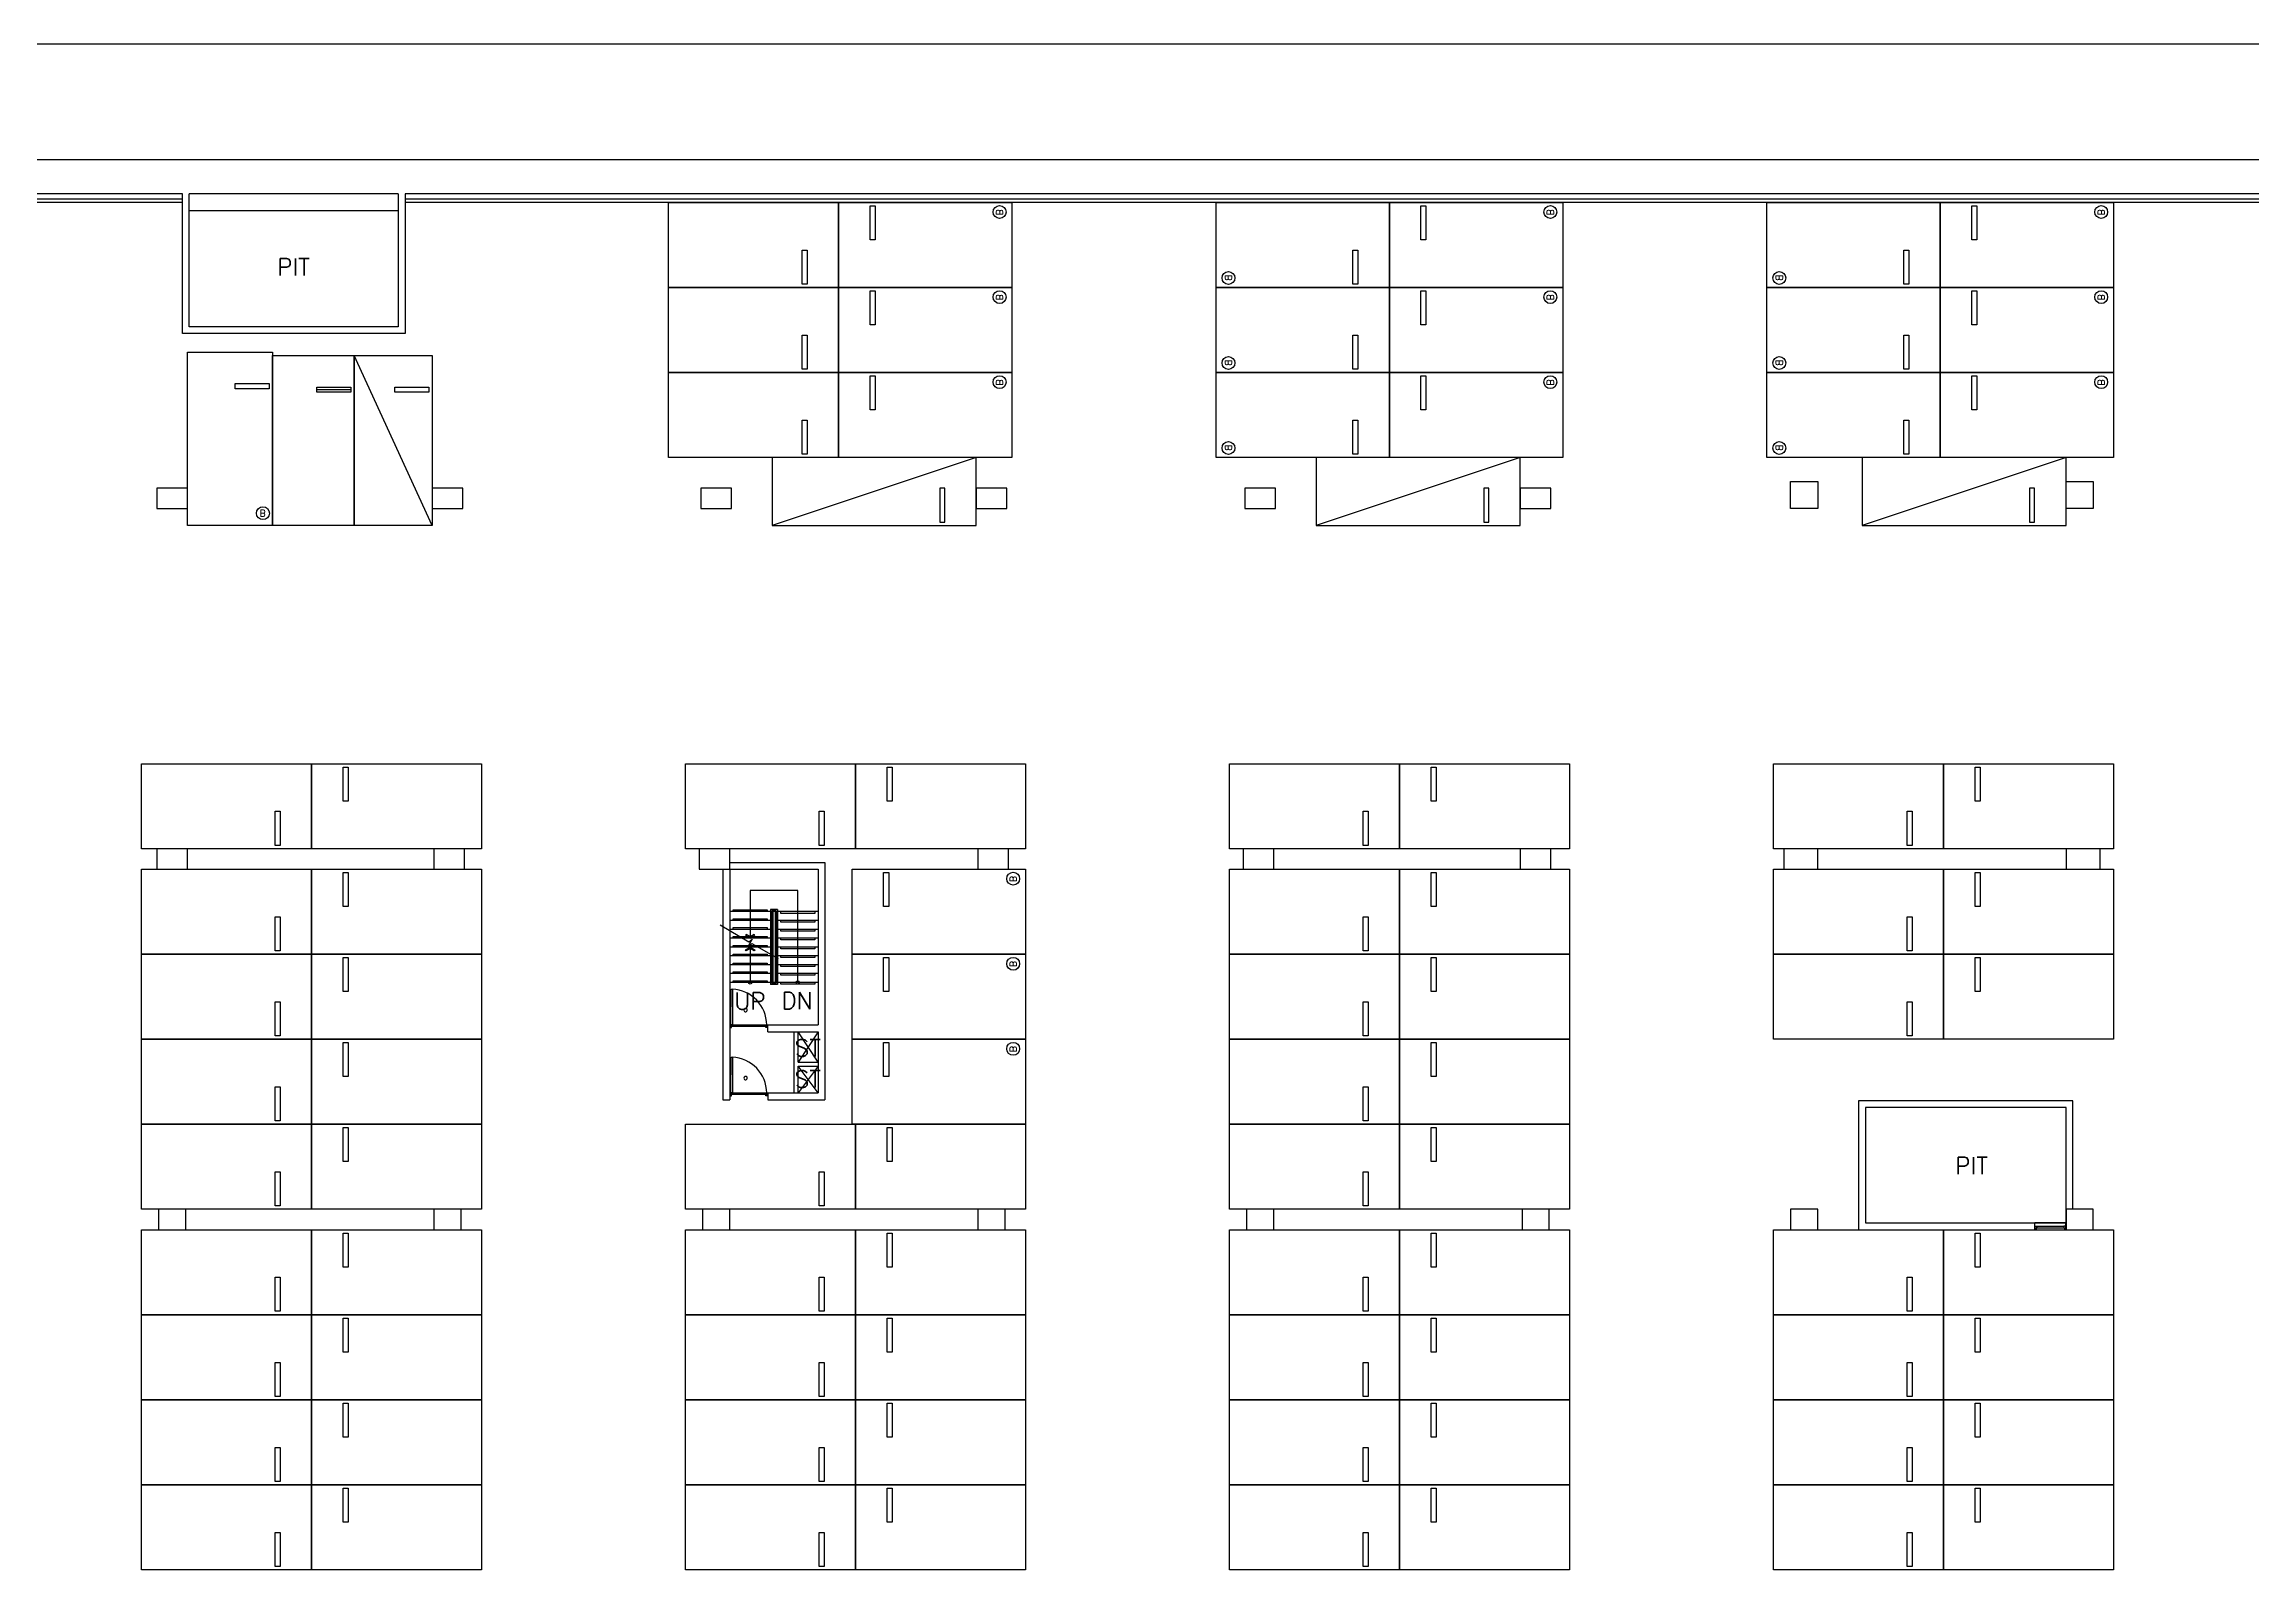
# Model space of a CAD drawing. Header units: millimetres. Extents: x -7614 to 421357, y 87385 to 341757.
# Drawn here: x 240355 to 305285, y 213427 to 258281 of the extents above; entities that cross this region are included whole.
import ezdxf
from ezdxf.enums import TextEntityAlignment as Align

# ---------------------------------------------------------------- set-up
doc = ezdxf.new("R2010")
doc.units = ezdxf.units.MM
doc.header["$LTSCALE"] = 600
doc.header["$MEASUREMENT"] = 0
doc.layers.add('e-plan', color=9, linetype='CONTINUOUS')
doc.styles.add('kiahn', font='romans.shx', dxfattribs={"bigfont": 'cadhs.shx'})

msp = doc.modelspace()

# ---------------------------------------------------------------- linework, layer by layer
at = {"layer": 'e-plan'}
for p, q in [((319923, 258277), (205278, 258281)), ((328920, 254877), (180670, 254877)), ((244420, 253877), (179670, 253877)), ((244420, 249772), (244420, 253877)), ((250770, 253877), (244620, 253877)), ((244620, 249972), (244620, 253877)), ((250770, 253877), (250770, 249972)), ((250970, 253877), (250970, 249772)), ((329920, 253877), (250970, 253877)), ((244420, 253627), (179370, 253627)), ((244420, 253727), (179820, 253727)), ((250770, 253377), (244620, 253377)), ((329770, 253727), (250970, 253727)), ((336569, 253627), (250970, 253627)), ((258720, 251127), (258720, 253627)), ((258720, 253627), (263720, 253627)), ((263720, 251127), (263720, 253627)), ((263720, 253627), (268820, 253627)), ((263720, 253627), (263720, 251127)), ((264645, 253527), (264795, 253527)), ((264645, 252527), (264645, 253527)), ((264795, 253527), (264795, 252527)), ((268820, 253627), (268820, 251127)), ((274820, 251127), (274820, 253627)), ((274820, 253627), (279920, 253627)), ((279920, 251127), (279920, 253627)), ((279920, 253627), (285020, 253627)), ((279920, 253627), (279920, 251127)), ((280845, 253527), (280995, 253527)), ((280845, 252527), (280845, 253527)), ((280995, 253527), (280995, 252527)), ((285020, 253627), (285020, 251127)), ((291020, 251127), (291020, 253627)), ((291020, 253627), (296120, 253627)), ((296120, 251127), (296120, 253627)), ((296120, 253627), (301220, 253627)), ((296120, 253627), (296120, 251127)), ((297045, 253527), (297195, 253527)), ((297045, 252527), (297045, 253527)), ((297195, 253527), (297195, 252527)), ((301220, 253627), (301220, 251127)), ((262645, 251227), (262645, 252227)), ((262645, 252227), (262795, 252227)), ((262795, 252227), (262795, 251227)), ((264795, 252527), (264645, 252527)), ((278845, 251227), (278845, 252227)), ((278845, 252227), (278995, 252227)), ((278995, 252227), (278995, 251227)), ((280995, 252527), (280845, 252527)), ((295045, 251227), (295045, 252227)), ((295045, 252227), (295195, 252227)), ((295195, 252227), (295195, 251227)), ((297195, 252527), (297045, 252527)), ((258720, 248627), (258720, 251127)), ((258720, 251127), (263720, 251127)), ((263720, 251127), (258720, 251127)), ((262795, 251227), (262645, 251227)), ((268820, 251127), (263720, 251127)), ((263720, 248627), (263720, 251127)), ((263720, 251127), (268820, 251127)), ((263720, 251127), (263720, 248627)), ((264645, 251027), (264795, 251027)), ((264645, 250027), (264645, 251027)), ((264795, 251027), (264795, 250027)), ((268820, 251127), (268820, 248627)), ((274820, 248627), (274820, 251127)), ((274820, 251127), (279920, 251127)), ((279920, 251127), (274820, 251127)), ((278995, 251227), (278845, 251227)), ((285020, 251127), (279920, 251127)), ((279920, 248627), (279920, 251127)), ((279920, 251127), (285020, 251127)), ((279920, 251127), (279920, 248627)), ((280845, 251027), (280995, 251027)), ((280845, 250027), (280845, 251027)), ((280995, 251027), (280995, 250027)), ((285020, 251127), (285020, 248627)), ((291020, 248627), (291020, 251127)), ((291020, 251127), (296120, 251127)), ((296120, 251127), (291020, 251127)), ((295195, 251227), (295045, 251227)), ((301220, 251127), (296120, 251127)), ((296120, 248627), (296120, 251127)), ((296120, 251127), (301220, 251127)), ((296120, 251127), (296120, 248627)), ((297045, 251027), (297195, 251027)), ((297045, 250027), (297045, 251027)), ((297195, 251027), (297195, 250027)), ((301220, 251127), (301220, 248627)), ((264795, 250027), (264645, 250027)), ((280995, 250027), (280845, 250027)), ((297195, 250027), (297045, 250027)), ((250970, 249772), (244420, 249772)), ((250770, 249972), (244620, 249972)), ((262645, 248727), (262645, 249727)), ((262645, 249727), (262795, 249727)), ((262795, 249727), (262795, 248727)), ((278845, 248727), (278845, 249727)), ((278845, 249727), (278995, 249727)), ((278995, 249727), (278995, 248727)), ((295045, 248727), (295045, 249727)), ((295045, 249727), (295195, 249727)), ((295195, 249727), (295195, 248727)), ((244570, 249227), (247070, 249227)), ((244570, 244127), (244570, 249227)), ((247070, 249227), (247070, 244127)), ((247070, 249127), (249470, 249127)), ((247070, 244127), (247070, 249127)), ((251770, 244127), (249470, 249127)), ((249470, 249127), (251770, 249127)), ((249470, 244127), (249470, 249127)), ((249470, 249127), (249470, 244127)), ((251770, 249127), (251770, 244127)), ((262795, 248727), (262645, 248727)), ((278995, 248727), (278845, 248727)), ((295195, 248727), (295045, 248727)), ((245970, 248152), (245970, 248302)), ((245970, 248302), (246970, 248302)), ((246970, 248152), (245970, 248152)), ((246970, 248302), (246970, 248152)), ((248370, 248052), (248370, 248202)), ((248370, 248202), (249370, 248202)), ((248370, 248127), (249370, 248127)), ((249370, 248052), (248370, 248052)), ((249370, 248202), (249370, 248052)), ((250670, 248052), (250670, 248202)), ((250670, 248202), (251670, 248202)), ((251670, 248052), (250670, 248052)), ((251670, 248202), (251670, 248052)), ((258720, 246127), (258720, 248627)), ((258720, 248627), (263720, 248627)), ((263720, 248627), (258720, 248627)), ((268820, 248627), (263720, 248627)), ((263720, 246127), (263720, 248627)), ((263720, 248627), (268820, 248627)), ((263720, 248627), (263720, 246127)), ((264645, 248527), (264795, 248527)), ((264645, 247527), (264645, 248527)), ((264795, 248527), (264795, 247527)), ((268820, 248627), (268820, 246127)), ((274820, 246127), (274820, 248627)), ((274820, 248627), (279920, 248627)), ((279920, 248627), (274820, 248627)), ((285020, 248627), (279920, 248627)), ((279920, 246127), (279920, 248627)), ((279920, 248627), (285020, 248627)), ((279920, 248627), (279920, 246127)), ((280845, 248527), (280995, 248527)), ((280845, 247527), (280845, 248527)), ((280995, 248527), (280995, 247527)), ((285020, 248627), (285020, 246127)), ((291020, 246127), (291020, 248627)), ((291020, 248627), (296120, 248627)), ((296120, 248627), (291020, 248627)), ((301220, 248627), (296120, 248627)), ((296120, 246127), (296120, 248627)), ((296120, 248627), (301220, 248627)), ((296120, 248627), (296120, 246127)), ((297045, 248527), (297195, 248527)), ((297045, 247527), (297045, 248527)), ((297195, 248527), (297195, 247527)), ((301220, 248627), (301220, 246127)), ((264795, 247527), (264645, 247527)), ((280995, 247527), (280845, 247527)), ((297195, 247527), (297045, 247527)), ((262645, 246227), (262645, 247227)), ((262645, 247227), (262795, 247227)), ((262795, 247227), (262795, 246227)), ((278845, 246227), (278845, 247227)), ((278845, 247227), (278995, 247227)), ((278995, 247227), (278995, 246227)), ((295045, 246227), (295045, 247227)), ((295045, 247227), (295195, 247227)), ((295195, 247227), (295195, 246227)), ((263720, 246127), (258720, 246127)), ((267770, 246127), (261770, 244127)), ((267770, 246127), (261770, 246127)), ((261770, 246127), (261770, 244127)), ((262795, 246227), (262645, 246227)), ((268820, 246127), (263720, 246127)), ((267770, 244127), (267770, 246127)), ((279920, 246127), (274820, 246127)), ((283770, 246127), (277770, 244127)), ((283770, 246127), (277770, 246127)), ((277770, 246127), (277770, 244127)), ((278995, 246227), (278845, 246227)), ((285020, 246127), (279920, 246127)), ((283770, 244127), (283770, 246127)), ((296120, 246127), (291020, 246127)), ((299820, 246127), (293820, 244127)), ((299820, 246127), (293820, 246127)), ((293820, 246127), (293820, 244127)), ((295195, 246227), (295045, 246227)), ((301220, 246127), (296120, 246127)), ((299820, 244127), (299820, 246127)), ((266845, 245227), (266695, 245227)), ((266695, 245227), (266695, 244227)), ((266845, 244227), (266845, 245227)), ((282845, 245227), (282695, 245227)), ((282695, 245227), (282695, 244227)), ((282845, 244227), (282845, 245227)), ((298895, 245227), (298745, 245227)), ((298745, 245227), (298745, 244227)), ((298895, 244227), (298895, 245227)), ((266695, 244227), (266845, 244227)), ((282695, 244227), (282845, 244227)), ((298745, 244227), (298895, 244227)), ((247070, 244127), (244570, 244127)), ((249470, 244127), (247070, 244127)), ((251770, 244127), (249470, 244127)), ((261770, 244127), (267770, 244127)), ((277770, 244127), (283770, 244127)), ((293820, 244127), (299820, 244127)), ((243220, 234627), (243220, 237127)), ((243220, 237127), (248220, 237127)), ((248220, 237127), (248220, 234627)), ((248220, 234627), (248220, 237127)), ((248220, 237127), (253220, 237127)), ((249145, 237027), (249295, 237027)), ((249145, 236027), (249145, 237027)), ((249295, 237027), (249295, 236027)), ((253220, 237127), (253220, 234627)), ((259220, 234627), (259220, 237127)), ((259220, 237127), (264220, 237127)), ((264220, 237127), (264220, 234627)), ((264220, 234627), (264220, 237127)), ((264220, 237127), (269220, 237127)), ((265145, 237027), (265295, 237027)), ((265145, 236027), (265145, 237027)), ((265295, 237027), (265295, 236027)), ((269220, 237127), (269220, 234627)), ((275220, 234627), (275220, 237127)), ((275220, 237127), (280220, 237127)), ((280220, 234627), (280220, 237127)), ((280220, 237127), (285220, 237127)), ((280220, 237127), (280220, 234627)), ((281145, 237027), (281295, 237027)), ((281145, 236027), (281145, 237027)), ((281295, 237027), (281295, 236027)), ((285220, 237127), (285220, 234627)), ((291220, 234627), (291220, 237127)), ((291220, 237127), (296220, 237127)), ((296220, 237127), (296220, 234627)), ((296220, 234627), (296220, 237127)), ((296220, 237127), (301220, 237127)), ((297145, 237027), (297295, 237027)), ((297145, 236027), (297145, 237027)), ((297295, 237027), (297295, 236027)), ((301220, 237127), (301220, 234627)), ((247145, 234727), (247145, 235727)), ((247145, 235727), (247295, 235727)), ((247295, 235727), (247295, 234727)), ((249295, 236027), (249145, 236027)), ((263145, 234727), (263145, 235727)), ((263145, 235727), (263295, 235727)), ((263295, 235727), (263295, 234727)), ((265295, 236027), (265145, 236027)), ((279145, 234727), (279145, 235727)), ((279145, 235727), (279295, 235727)), ((279295, 235727), (279295, 234727)), ((281295, 236027), (281145, 236027)), ((295145, 234727), (295145, 235727)), ((295145, 235727), (295295, 235727)), ((295295, 235727), (295295, 234727)), ((297295, 236027), (297145, 236027)), ((248220, 234627), (243220, 234627)), ((247295, 234727), (247145, 234727)), ((253220, 234627), (248220, 234627)), ((264220, 234627), (259220, 234627)), ((263295, 234727), (263145, 234727)), ((269220, 234627), (264220, 234627)), ((280220, 234627), (275220, 234627)), ((279295, 234727), (279145, 234727)), ((285220, 234627), (280220, 234627)), ((296220, 234627), (291220, 234627)), ((295295, 234727), (295145, 234727)), ((301220, 234627), (296220, 234627)), ((243220, 231527), (243220, 234027)), ((243220, 234027), (248220, 234027)), ((248220, 234027), (248220, 231527)), ((248220, 231527), (248220, 234027)), ((248220, 234027), (253220, 234027)), ((249145, 233927), (249295, 233927)), ((249145, 232927), (249145, 233927)), ((249295, 233927), (249295, 232927)), ((253220, 234027), (253220, 231527)), ((260320, 234027), (260320, 227247)), ((260520, 234227), (263320, 234227)), ((260520, 234027), (263120, 234027)), ((260520, 234027), (260520, 227247)), ((263120, 234027), (263120, 229447)), ((263320, 234227), (263320, 227247)), ((264120, 231527), (264120, 234027)), ((264120, 234027), (269220, 234027)), ((265045, 233927), (265195, 233927)), ((265045, 232927), (265045, 233927)), ((265195, 233927), (265195, 232927)), ((269220, 234027), (269220, 231527)), ((275220, 231527), (275220, 234027)), ((275220, 234027), (280220, 234027)), ((280220, 234027), (280220, 231527)), ((280220, 231527), (280220, 234027)), ((280220, 234027), (285220, 234027)), ((281145, 233927), (281295, 233927)), ((281145, 232927), (281145, 233927)), ((281295, 233927), (281295, 232927)), ((285220, 234027), (285220, 231527)), ((291220, 231527), (291220, 234027)), ((291220, 234027), (296220, 234027)), ((296220, 234027), (296220, 231527)), ((296220, 231527), (296220, 234027)), ((296220, 234027), (301220, 234027)), ((297145, 233927), (297295, 233927)), ((297145, 232927), (297145, 233927)), ((297295, 233927), (297295, 232927)), ((301220, 234027), (301220, 231527)), ((262520, 233402), (261120, 233402)), ((261120, 233402), (261120, 231997)), ((262520, 230697), (262520, 233402)), ((247145, 231627), (247145, 232627)), ((247145, 232627), (247295, 232627)), ((247295, 232627), (247295, 231627)), ((249295, 232927), (249145, 232927)), ((261720, 232777), (260520, 232777)), ((261720, 232517), (260520, 232517)), ((260620, 232777), (260620, 232827)), ((260620, 232827), (261620, 232827)), ((260620, 232517), (260620, 232567)), ((260620, 232567), (261620, 232567)), ((261620, 232827), (261620, 232777)), ((261620, 232567), (261620, 232517)), ((261920, 232842), (261720, 232842)), ((261720, 232842), (261720, 230632)), ((261880, 232802), (261760, 232802)), ((261760, 232802), (261760, 230672)), ((261785, 232517), (261760, 232517)), ((261855, 232777), (261785, 232777)), ((261785, 232777), (261785, 230697)), ((261855, 232777), (261855, 230697)), ((261880, 232517), (261855, 232517)), ((261880, 232802), (261880, 230672)), ((261920, 232842), (261920, 230632)), ((263120, 232777), (261920, 232777)), ((263120, 232517), (261920, 232517)), ((262020, 232727), (262020, 232777)), ((263020, 232727), (262020, 232727)), ((262020, 232467), (262020, 232517)), ((263020, 232467), (262020, 232467)), ((263020, 232777), (263020, 232727)), ((263020, 232517), (263020, 232467)), ((265195, 232927), (265045, 232927)), ((279145, 231627), (279145, 232627)), ((279145, 232627), (279295, 232627)), ((279295, 232627), (279295, 231627)), ((281295, 232927), (281145, 232927)), ((295145, 231627), (295145, 232627)), ((295145, 232627), (295295, 232627)), ((295295, 232627), (295295, 231627)), ((297295, 232927), (297145, 232927)), ((260235, 232394), (261077, 231887)), ((261720, 232257), (260520, 232257)), ((261720, 231997), (260520, 231997)), ((260620, 232257), (260620, 232307)), ((260620, 232307), (261620, 232307)), ((260620, 231997), (260620, 232047)), ((260620, 232047), (261620, 232047)), ((261004, 232108), (260985, 232074)), ((260985, 232074), (261120, 231997)), ((261120, 232041), (261004, 232108)), ((261183, 231970), (261058, 231763)), ((261058, 231763), (261164, 231837)), ((261077, 231887), (261183, 231970)), ((261237, 232108), (261120, 232041)), ((261120, 231997), (261260, 232074)), ((261164, 231837), (261947, 231404)), ((261260, 232074), (261237, 232108)), ((261620, 232307), (261620, 232257)), ((261620, 232047), (261620, 231997)), ((261785, 232257), (261760, 232257)), ((261785, 231997), (261760, 231997)), ((261880, 232257), (261855, 232257)), ((261880, 231997), (261855, 231997)), ((263120, 232257), (261920, 232257)), ((263120, 231997), (261920, 231997)), ((262020, 232207), (262020, 232257)), ((263020, 232207), (262020, 232207)), ((262020, 231947), (262020, 231997)), ((263020, 231947), (262020, 231947)), ((263020, 232257), (263020, 232207)), ((263020, 231997), (263020, 231947)), ((243220, 229027), (243220, 231527)), ((243220, 231527), (248220, 231527)), ((248220, 231527), (243220, 231527)), ((247295, 231627), (247145, 231627)), ((248220, 231527), (248220, 229027)), ((253220, 231527), (248220, 231527)), ((248220, 229027), (248220, 231527)), ((248220, 231527), (253220, 231527)), ((249145, 231427), (249295, 231427)), ((249145, 230427), (249145, 231427)), ((249295, 231427), (249295, 230427)), ((253220, 231527), (253220, 229027)), ((261720, 231737), (260520, 231737)), ((261720, 231477), (260520, 231477)), ((261720, 231217), (260520, 231217)), ((260620, 231737), (260620, 231787)), ((260620, 231787), (261620, 231787)), ((260620, 231477), (260620, 231527)), ((260620, 231527), (261620, 231527)), ((260620, 231217), (260620, 231267)), ((260620, 231267), (261620, 231267)), ((260985, 231659), (261120, 231737)), ((261004, 231626), (260985, 231659)), ((261120, 231692), (261004, 231626)), ((261120, 231737), (261260, 231659)), ((261120, 231737), (261120, 230697)), ((261237, 231626), (261120, 231692)), ((261260, 231659), (261237, 231626)), ((261620, 231787), (261620, 231737)), ((261620, 231527), (261620, 231477)), ((261620, 231267), (261620, 231217)), ((261785, 231737), (261760, 231737)), ((261785, 231477), (261760, 231477)), ((261785, 231217), (261760, 231217)), ((261880, 231737), (261855, 231737)), ((261880, 231477), (261855, 231477)), ((261880, 231217), (261855, 231217)), ((263120, 231737), (261920, 231737)), ((263120, 231477), (261920, 231477)), ((263120, 231217), (261920, 231217)), ((262020, 231687), (262020, 231737)), ((263020, 231687), (262020, 231687)), ((262020, 231427), (262020, 231477)), ((263020, 231427), (262020, 231427)), ((262020, 231167), (262020, 231217)), ((263020, 231167), (262020, 231167)), ((263020, 231737), (263020, 231687)), ((263020, 231477), (263020, 231427)), ((263020, 231217), (263020, 231167)), ((269220, 231527), (264120, 231527)), ((264120, 229027), (264120, 231527)), ((264120, 231527), (269220, 231527)), ((265045, 231427), (265195, 231427)), ((265045, 230427), (265045, 231427)), ((265195, 231427), (265195, 230427)), ((269220, 231527), (269220, 229027)), ((275220, 229027), (275220, 231527)), ((275220, 231527), (280220, 231527)), ((280220, 231527), (275220, 231527)), ((279295, 231627), (279145, 231627)), ((280220, 231527), (280220, 229027)), ((285220, 231527), (280220, 231527)), ((280220, 229027), (280220, 231527)), ((280220, 231527), (285220, 231527)), ((281145, 231427), (281295, 231427)), ((281145, 230427), (281145, 231427)), ((281295, 231427), (281295, 230427)), ((285220, 231527), (285220, 229027)), ((291220, 229027), (291220, 231527)), ((291220, 231527), (296220, 231527)), ((296220, 231527), (291220, 231527)), ((295295, 231627), (295145, 231627)), ((296220, 231527), (296220, 229027)), ((301220, 231527), (296220, 231527)), ((296220, 229027), (296220, 231527)), ((296220, 231527), (301220, 231527)), ((297145, 231427), (297295, 231427)), ((297145, 230427), (297145, 231427)), ((297295, 231427), (297295, 230427)), ((301220, 231527), (301220, 229027)), ((261720, 230957), (260520, 230957)), ((261720, 230697), (260520, 230697)), ((260620, 230957), (260620, 231007)), ((260620, 231007), (261620, 231007)), ((260620, 230697), (260620, 230747)), ((260620, 230747), (261620, 230747)), ((261620, 231007), (261620, 230957)), ((261620, 230747), (261620, 230697)), ((261920, 230632), (261720, 230632)), ((261785, 230957), (261760, 230957)), ((261880, 230672), (261760, 230672)), ((261855, 230697), (261785, 230697)), ((261880, 230957), (261855, 230957)), ((263120, 230957), (261920, 230957)), ((263120, 230697), (261920, 230697)), ((262020, 230907), (262020, 230957)), ((263020, 230907), (262020, 230907)), ((262020, 230647), (262020, 230697)), ((263020, 230647), (262020, 230647)), ((263020, 230957), (263020, 230907)), ((263020, 230697), (263020, 230647)), ((247145, 229127), (247145, 230127)), ((247145, 230127), (247295, 230127)), ((247295, 230127), (247295, 229127)), ((249295, 230427), (249145, 230427)), ((260555, 229447), (260556, 230496)), ((260556, 230496), (260596, 230496)), ((260596, 230496), (260595, 229447)), ((265195, 230427), (265045, 230427)), ((279145, 229127), (279145, 230127)), ((279145, 230127), (279295, 230127)), ((279295, 230127), (279295, 229127)), ((281295, 230427), (281145, 230427)), ((295145, 229127), (295145, 230127)), ((295145, 230127), (295295, 230127)), ((295295, 230127), (295295, 229127)), ((297295, 230427), (297145, 230427)), ((260530, 229447), (260530, 229367)), ((260555, 229447), (260530, 229447)), ((260530, 229367), (260575, 229367)), ((260555, 229447), (261605, 229447)), ((260595, 229447), (260555, 229447)), ((260555, 229407), (260555, 229447)), ((260575, 229407), (260555, 229407)), ((260575, 229407), (261585, 229407)), ((260575, 229367), (260575, 229407)), ((261585, 229367), (261585, 229407)), ((261585, 229407), (261605, 229407)), ((261630, 229367), (261585, 229367)), ((261605, 229407), (261605, 229447)), ((261605, 229447), (261630, 229447)), ((261630, 229447), (261630, 229367)), ((261640, 229447), (263120, 229447)), ((261640, 229247), (261640, 229447)), ((261640, 229247), (263120, 229247)), ((262410, 227447), (262410, 229247)), ((262530, 228357), (262530, 229247)), ((263120, 229247), (263120, 227447)), ((243220, 226527), (243220, 229027)), ((243220, 229027), (248220, 229027)), ((248220, 229027), (243220, 229027)), ((247295, 229127), (247145, 229127)), ((248220, 229027), (248220, 226527)), ((253220, 229027), (248220, 229027)), ((248220, 226527), (248220, 229027)), ((248220, 229027), (253220, 229027)), ((249145, 228927), (249295, 228927)), ((249145, 227927), (249145, 228927)), ((249295, 228927), (249295, 227927)), ((253220, 229027), (253220, 226527)), ((269220, 229027), (264120, 229027)), ((264120, 226527), (264120, 229027)), ((264120, 229027), (269220, 229027)), ((265045, 228927), (265195, 228927)), ((265045, 227927), (265045, 228927)), ((265195, 228927), (265195, 227927)), ((269220, 229027), (269220, 226527)), ((275220, 226527), (275220, 229027)), ((275220, 229027), (280220, 229027)), ((280220, 229027), (275220, 229027)), ((279295, 229127), (279145, 229127)), ((280220, 229027), (280220, 226527)), ((285220, 229027), (280220, 229027)), ((280220, 226527), (280220, 229027)), ((280220, 229027), (285220, 229027)), ((281145, 228927), (281295, 228927)), ((281145, 227927), (281145, 228927)), ((281295, 228927), (281295, 227927)), ((285220, 229027), (285220, 226527)), ((296220, 229027), (291220, 229027)), ((295295, 229127), (295145, 229127)), ((301220, 229027), (296220, 229027)), ((249295, 227927), (249145, 227927)), ((260555, 227447), (260556, 228496)), ((260556, 228496), (260596, 228496)), ((260596, 228496), (260595, 227447)), ((262530, 228357), (263120, 228357)), ((262530, 228237), (263120, 228237)), ((262530, 227447), (262530, 228237)), ((265195, 227927), (265045, 227927)), ((281295, 227927), (281145, 227927)), ((247145, 226627), (247145, 227627)), ((247145, 227627), (247295, 227627)), ((247295, 227627), (247295, 226627)), ((260530, 227447), (260530, 227367)), ((260555, 227447), (260530, 227447)), ((260530, 227367), (260575, 227367)), ((260555, 227447), (261605, 227447)), ((260595, 227447), (260555, 227447)), ((260555, 227407), (260555, 227447)), ((260575, 227407), (260555, 227407)), ((260575, 227407), (261585, 227407)), ((260575, 227367), (260575, 227407)), ((261585, 227367), (261585, 227407)), ((261585, 227407), (261605, 227407)), ((261630, 227367), (261585, 227367)), ((261605, 227407), (261605, 227447)), ((261605, 227447), (261630, 227447)), ((261630, 227447), (261630, 227367)), ((261640, 227447), (263120, 227447)), ((261640, 227447), (263120, 227447)), ((261640, 227447), (261640, 227247)), ((279145, 226627), (279145, 227627)), ((279145, 227627), (279295, 227627)), ((279295, 227627), (279295, 226627)), ((247295, 226627), (247145, 226627)), ((260320, 227247), (260520, 227247)), ((261640, 227247), (263320, 227247)), ((279295, 226627), (279145, 226627)), ((300020, 227217), (293720, 227217)), ((293720, 227217), (293720, 223427)), ((299820, 227017), (293920, 227017)), ((293920, 227017), (293920, 223627)), ((299820, 223627), (299820, 227017)), ((300020, 224027), (300020, 227217)), ((243220, 224027), (243220, 226527)), ((243220, 226527), (248220, 226527)), ((248220, 226527), (243220, 226527)), ((248220, 226527), (248220, 224027)), ((253220, 226527), (248220, 226527)), ((248220, 224027), (248220, 226527)), ((248220, 226527), (253220, 226527)), ((249145, 226427), (249295, 226427)), ((249145, 225427), (249145, 226427)), ((249295, 226427), (249295, 225427)), ((253220, 226527), (253220, 224027)), ((259220, 224027), (259220, 226527)), ((259220, 226527), (264220, 226527)), ((269220, 226527), (264120, 226527)), ((264220, 226527), (264220, 224027)), ((264220, 224027), (264220, 226527)), ((264220, 226527), (269220, 226527)), ((265145, 226427), (265295, 226427)), ((265145, 225427), (265145, 226427)), ((265295, 226427), (265295, 225427)), ((269220, 226527), (269220, 224027)), ((275220, 224027), (275220, 226527)), ((275220, 226527), (280220, 226527)), ((280220, 226527), (275220, 226527)), ((280220, 226527), (280220, 224027)), ((285220, 226527), (280220, 226527)), ((280220, 224027), (280220, 226527)), ((280220, 226527), (285220, 226527)), ((281145, 226427), (281295, 226427)), ((281145, 225427), (281145, 226427)), ((281295, 226427), (281295, 225427)), ((285220, 226527), (285220, 224027)), ((249295, 225427), (249145, 225427)), ((265295, 225427), (265145, 225427)), ((281295, 225427), (281145, 225427)), ((247145, 224127), (247145, 225127)), ((247145, 225127), (247295, 225127)), ((247295, 225127), (247295, 224127)), ((263145, 224127), (263145, 225127)), ((263145, 225127), (263295, 225127)), ((263295, 225127), (263295, 224127)), ((279145, 224127), (279145, 225127)), ((279145, 225127), (279295, 225127)), ((279295, 225127), (279295, 224127)), ((248220, 224027), (243220, 224027)), ((247295, 224127), (247145, 224127)), ((253220, 224027), (248220, 224027)), ((264220, 224027), (259220, 224027)), ((263295, 224127), (263145, 224127)), ((269220, 224027), (264220, 224027)), ((280220, 224027), (275220, 224027)), ((279295, 224127), (279145, 224127)), ((285220, 224027), (280220, 224027)), ((243220, 220927), (243220, 223427)), ((243220, 223427), (248220, 223427)), ((248220, 223427), (248220, 220927)), ((248220, 220927), (248220, 223427)), ((248220, 223427), (253220, 223427)), ((253220, 223427), (253220, 220927)), ((259220, 220927), (259220, 223427)), ((259220, 223427), (264220, 223427)), ((264220, 223427), (264220, 220927)), ((264220, 220927), (264220, 223427)), ((264220, 223427), (269220, 223427)), ((269220, 223427), (269220, 220927)), ((275220, 220927), (275220, 223427)), ((275220, 223427), (280220, 223427)), ((280220, 223427), (280220, 220927)), ((280220, 220927), (280220, 223427)), ((280220, 223427), (285220, 223427)), ((285220, 223427), (285220, 220927)), ((291220, 220927), (291220, 223427)), ((291220, 223427), (296220, 223427)), ((293720, 223427), (299920, 223427)), ((293920, 223627), (299820, 223627)), ((296220, 223427), (296220, 220927)), ((296220, 220927), (296220, 223427)), ((296220, 223427), (301220, 223427)), ((298900, 223427), (298900, 223627)), ((299820, 223627), (298900, 223627)), ((299820, 223627), (298900, 223627)), ((298910, 223427), (298910, 223527)), ((298910, 223527), (298945, 223527)), ((298945, 223427), (298910, 223427)), ((298945, 223527), (298960, 223527)), ((298960, 223477), (298945, 223477)), ((298945, 223477), (298945, 223427)), ((298945, 223427), (299775, 223427)), ((298960, 223527), (299760, 223527)), ((298960, 223527), (298960, 223477)), ((298960, 223477), (299760, 223477)), ((299100, 223427), (299100, 223427)), ((299775, 223527), (299760, 223527)), ((299760, 223527), (299760, 223477)), ((299760, 223477), (299775, 223477)), ((299810, 223527), (299775, 223527)), ((299775, 223477), (299775, 223427)), ((299775, 223427), (299810, 223427)), ((299810, 223427), (299810, 223627)), ((299810, 223427), (299810, 223527)), ((299820, 223627), (299820, 223627)), ((301220, 223427), (301220, 220927)), ((249145, 223327), (249295, 223327)), ((249145, 222327), (249145, 223327)), ((249295, 223327), (249295, 222327)), ((265145, 223327), (265295, 223327)), ((265145, 222327), (265145, 223327)), ((265295, 223327), (265295, 222327)), ((281145, 223327), (281295, 223327)), ((281145, 222327), (281145, 223327)), ((281295, 223327), (281295, 222327)), ((297145, 223327), (297295, 223327)), ((297145, 222327), (297145, 223327)), ((297295, 223327), (297295, 222327)), ((249295, 222327), (249145, 222327)), ((265295, 222327), (265145, 222327)), ((281295, 222327), (281145, 222327)), ((297295, 222327), (297145, 222327)), ((247145, 221027), (247145, 222027)), ((247145, 222027), (247295, 222027)), ((247295, 222027), (247295, 221027)), ((263145, 221027), (263145, 222027)), ((263145, 222027), (263295, 222027)), ((263295, 222027), (263295, 221027)), ((279145, 221027), (279145, 222027)), ((279145, 222027), (279295, 222027)), ((279295, 222027), (279295, 221027)), ((295145, 221027), (295145, 222027)), ((295145, 222027), (295295, 222027)), ((295295, 222027), (295295, 221027)), ((243220, 218427), (243220, 220927)), ((243220, 220927), (248220, 220927)), ((248220, 220927), (243220, 220927)), ((247295, 221027), (247145, 221027)), ((248220, 220927), (248220, 218427)), ((253220, 220927), (248220, 220927)), ((248220, 218427), (248220, 220927)), ((248220, 220927), (253220, 220927)), ((249145, 220827), (249295, 220827)), ((249145, 219827), (249145, 220827)), ((249295, 220827), (249295, 219827)), ((253220, 220927), (253220, 218427)), ((259220, 218427), (259220, 220927)), ((259220, 220927), (264220, 220927)), ((264220, 220927), (259220, 220927)), ((263295, 221027), (263145, 221027)), ((264220, 220927), (264220, 218427)), ((269220, 220927), (264220, 220927)), ((264220, 218427), (264220, 220927)), ((264220, 220927), (269220, 220927)), ((265145, 220827), (265295, 220827)), ((265145, 219827), (265145, 220827)), ((265295, 220827), (265295, 219827)), ((269220, 220927), (269220, 218427)), ((275220, 218427), (275220, 220927)), ((275220, 220927), (280220, 220927)), ((280220, 220927), (275220, 220927)), ((279295, 221027), (279145, 221027)), ((280220, 220927), (280220, 218427)), ((285220, 220927), (280220, 220927)), ((280220, 218427), (280220, 220927)), ((280220, 220927), (285220, 220927)), ((281145, 220827), (281295, 220827)), ((281145, 219827), (281145, 220827)), ((281295, 220827), (281295, 219827)), ((285220, 220927), (285220, 218427)), ((291220, 218427), (291220, 220927)), ((291220, 220927), (296220, 220927)), ((296220, 220927), (291220, 220927)), ((295295, 221027), (295145, 221027)), ((296220, 220927), (296220, 218427)), ((301220, 220927), (296220, 220927)), ((296220, 218427), (296220, 220927)), ((296220, 220927), (301220, 220927)), ((297145, 220827), (297295, 220827)), ((297145, 219827), (297145, 220827)), ((297295, 220827), (297295, 219827)), ((301220, 220927), (301220, 218427)), ((247145, 218527), (247145, 219527)), ((247145, 219527), (247295, 219527)), ((247295, 219527), (247295, 218527)), ((249295, 219827), (249145, 219827)), ((263145, 218527), (263145, 219527)), ((263145, 219527), (263295, 219527)), ((263295, 219527), (263295, 218527)), ((265295, 219827), (265145, 219827)), ((279145, 218527), (279145, 219527)), ((279145, 219527), (279295, 219527)), ((279295, 219527), (279295, 218527)), ((281295, 219827), (281145, 219827)), ((295145, 218527), (295145, 219527)), ((295145, 219527), (295295, 219527)), ((295295, 219527), (295295, 218527)), ((297295, 219827), (297145, 219827)), ((243220, 215927), (243220, 218427)), ((243220, 218427), (248220, 218427)), ((248220, 218427), (243220, 218427)), ((247295, 218527), (247145, 218527)), ((248220, 218427), (248220, 215927)), ((253220, 218427), (248220, 218427)), ((248220, 215927), (248220, 218427)), ((248220, 218427), (253220, 218427)), ((249145, 218327), (249295, 218327)), ((249145, 217327), (249145, 218327)), ((249295, 218327), (249295, 217327)), ((253220, 218427), (253220, 215927)), ((259220, 215927), (259220, 218427)), ((259220, 218427), (264220, 218427)), ((264220, 218427), (259220, 218427)), ((263295, 218527), (263145, 218527)), ((264220, 218427), (264220, 215927)), ((269220, 218427), (264220, 218427)), ((264220, 215927), (264220, 218427)), ((264220, 218427), (269220, 218427)), ((265145, 218327), (265295, 218327)), ((265145, 217327), (265145, 218327)), ((265295, 218327), (265295, 217327)), ((269220, 218427), (269220, 215927)), ((275220, 215927), (275220, 218427)), ((275220, 218427), (280220, 218427)), ((280220, 218427), (275220, 218427)), ((279295, 218527), (279145, 218527)), ((280220, 218427), (280220, 215927)), ((285220, 218427), (280220, 218427)), ((280220, 215927), (280220, 218427)), ((280220, 218427), (285220, 218427)), ((281145, 218327), (281295, 218327)), ((281145, 217327), (281145, 218327)), ((281295, 218327), (281295, 217327)), ((285220, 218427), (285220, 215927)), ((291220, 215927), (291220, 218427)), ((291220, 218427), (296220, 218427)), ((296220, 218427), (291220, 218427)), ((295295, 218527), (295145, 218527)), ((296220, 218427), (296220, 215927)), ((301220, 218427), (296220, 218427)), ((296220, 215927), (296220, 218427)), ((296220, 218427), (301220, 218427)), ((297145, 218327), (297295, 218327)), ((297145, 217327), (297145, 218327)), ((297295, 218327), (297295, 217327)), ((301220, 218427), (301220, 215927)), ((247145, 216027), (247145, 217027)), ((247145, 217027), (247295, 217027)), ((247295, 217027), (247295, 216027)), ((249295, 217327), (249145, 217327)), ((263145, 216027), (263145, 217027)), ((263145, 217027), (263295, 217027)), ((263295, 217027), (263295, 216027)), ((265295, 217327), (265145, 217327)), ((279145, 216027), (279145, 217027)), ((279145, 217027), (279295, 217027)), ((279295, 217027), (279295, 216027)), ((281295, 217327), (281145, 217327)), ((295145, 216027), (295145, 217027)), ((295145, 217027), (295295, 217027)), ((295295, 217027), (295295, 216027)), ((297295, 217327), (297145, 217327)), ((243220, 213427), (243220, 215927)), ((243220, 215927), (248220, 215927)), ((248220, 215927), (243220, 215927)), ((247295, 216027), (247145, 216027)), ((248220, 215927), (248220, 213427)), ((253220, 215927), (248220, 215927)), ((248220, 213427), (248220, 215927)), ((248220, 215927), (253220, 215927)), ((249145, 215827), (249295, 215827)), ((249145, 214827), (249145, 215827)), ((249295, 215827), (249295, 214827)), ((253220, 215927), (253220, 213427)), ((259220, 213427), (259220, 215927)), ((259220, 215927), (264220, 215927)), ((264220, 215927), (259220, 215927)), ((263295, 216027), (263145, 216027)), ((264220, 215927), (264220, 213427)), ((269220, 215927), (264220, 215927)), ((264220, 213427), (264220, 215927)), ((264220, 215927), (269220, 215927)), ((265145, 215827), (265295, 215827)), ((265145, 214827), (265145, 215827)), ((265295, 215827), (265295, 214827)), ((269220, 215927), (269220, 213427)), ((275220, 213427), (275220, 215927)), ((275220, 215927), (280220, 215927)), ((280220, 215927), (275220, 215927)), ((279295, 216027), (279145, 216027)), ((280220, 215927), (280220, 213427)), ((285220, 215927), (280220, 215927)), ((280220, 213427), (280220, 215927)), ((280220, 215927), (285220, 215927)), ((281145, 215827), (281295, 215827)), ((281145, 214827), (281145, 215827)), ((281295, 215827), (281295, 214827)), ((285220, 215927), (285220, 213427)), ((296220, 215927), (291220, 215927)), ((291220, 213427), (291220, 215927)), ((291220, 215927), (296220, 215927)), ((295295, 216027), (295145, 216027)), ((296220, 215927), (296220, 213427)), ((301220, 215927), (296220, 215927)), ((296220, 213427), (296220, 215927)), ((296220, 215927), (301220, 215927)), ((297145, 215827), (297295, 215827)), ((297145, 214827), (297145, 215827)), ((297295, 215827), (297295, 214827)), ((301220, 215927), (301220, 213427)), ((247145, 213527), (247145, 214527)), ((247145, 214527), (247295, 214527)), ((247295, 214527), (247295, 213527)), ((249295, 214827), (249145, 214827)), ((263145, 213527), (263145, 214527)), ((263145, 214527), (263295, 214527)), ((263295, 214527), (263295, 213527)), ((265295, 214827), (265145, 214827)), ((279145, 213527), (279145, 214527)), ((279145, 214527), (279295, 214527)), ((279295, 214527), (279295, 213527)), ((281295, 214827), (281145, 214827)), ((295145, 213527), (295145, 214527)), ((295145, 214527), (295295, 214527)), ((295295, 214527), (295295, 213527)), ((297295, 214827), (297145, 214827)), ((248220, 213427), (243220, 213427)), ((247295, 213527), (247145, 213527)), ((253220, 213427), (248220, 213427)), ((264220, 213427), (259220, 213427)), ((263295, 213527), (263145, 213527)), ((269220, 213427), (264220, 213427)), ((280220, 213427), (275220, 213427)), ((279295, 213527), (279145, 213527)), ((285220, 213427), (280220, 213427)), ((296220, 213427), (291220, 213427)), ((295295, 213527), (295145, 213527)), ((301220, 213427), (296220, 213427))]:
    msp.add_line(p, q, dxfattribs=at)
at = {"layer": 'e-plan', "ltscale": 0.5}
for p, q in [((244570, 245227), (243670, 245227)), ((243670, 245227), (243670, 244627)), ((244570, 244627), (244570, 245227)), ((252670, 245227), (251770, 245227)), ((251770, 245227), (251770, 244627)), ((252670, 244627), (252670, 245227)), ((260570, 245227), (259670, 245227)), ((259670, 245227), (259670, 244627)), ((260570, 244627), (260570, 245227)), ((268670, 245227), (267770, 245227)), ((267770, 245227), (267770, 244627)), ((268670, 244627), (268670, 245227)), ((276570, 245227), (275670, 245227)), ((275670, 245227), (275670, 244627)), ((276570, 244627), (276570, 245227)), ((284670, 245227), (283770, 245227)), ((283770, 245227), (283770, 244627)), ((284670, 244627), (284670, 245227)), ((291720, 245427), (292520, 245427)), ((291720, 244627), (291720, 245427)), ((292520, 245427), (292520, 244627)), ((299820, 245427), (300620, 245427)), ((299820, 244627), (299820, 245427)), ((300620, 245427), (300620, 244627)), ((243670, 244627), (244570, 244627)), ((251770, 244627), (252670, 244627)), ((259670, 244627), (260570, 244627)), ((267770, 244627), (268670, 244627)), ((275670, 244627), (276570, 244627)), ((283770, 244627), (284670, 244627)), ((292520, 244627), (291720, 244627)), ((300620, 244627), (299820, 244627)), ((244570, 234627), (243670, 234627)), ((243670, 234627), (243670, 234027)), ((244570, 234027), (244570, 234627)), ((252720, 234627), (251820, 234627)), ((251820, 234627), (251820, 234027)), ((252720, 234027), (252720, 234627)), ((260520, 234627), (259620, 234627)), ((259620, 234627), (259620, 234027)), ((260520, 234027), (260520, 234627)), ((268720, 234627), (267820, 234627)), ((267820, 234627), (267820, 234027)), ((268720, 234027), (268720, 234627)), ((276520, 234627), (275620, 234627)), ((275620, 234627), (275620, 234027)), ((276520, 234027), (276520, 234627)), ((284670, 234627), (283770, 234627)), ((283770, 234627), (283770, 234027)), ((284670, 234027), (284670, 234627)), ((292520, 234627), (291520, 234627)), ((291520, 234627), (291520, 234027)), ((292520, 234027), (292520, 234627)), ((300820, 234627), (299820, 234627)), ((299820, 234627), (299820, 234027)), ((300820, 234027), (300820, 234627)), ((243670, 234027), (244570, 234027)), ((251820, 234027), (252720, 234027)), ((259620, 234027), (260520, 234027)), ((267820, 234027), (268720, 234027)), ((275620, 234027), (276520, 234027)), ((283770, 234027), (284670, 234027)), ((291520, 234027), (292520, 234027)), ((299820, 234027), (300820, 234027)), ((263120, 229247), (262530, 228357)), ((263120, 228357), (262530, 229247)), ((263120, 228237), (262530, 227447)), ((263120, 227447), (262530, 228237)), ((244520, 224027), (243720, 224027)), ((243720, 224027), (243720, 223427)), ((244520, 223427), (244520, 224027)), ((252620, 224027), (251820, 224027)), ((251820, 224027), (251820, 223427)), ((252620, 223427), (252620, 224027)), ((260520, 224027), (259720, 224027)), ((259720, 224027), (259720, 223427)), ((260520, 223427), (260520, 224027)), ((268620, 224027), (267820, 224027)), ((267820, 224027), (267820, 223427)), ((268620, 223427), (268620, 224027)), ((276520, 224027), (275720, 224027)), ((275720, 224027), (275720, 223427)), ((276520, 223427), (276520, 224027)), ((284620, 224027), (283820, 224027)), ((283820, 224027), (283820, 223427)), ((284620, 223427), (284620, 224027)), ((292520, 224027), (291720, 224027)), ((291720, 224027), (291720, 223427)), ((292520, 223427), (292520, 224027)), ((300620, 224027), (299820, 224027)), ((299820, 224027), (299820, 223427)), ((300620, 223427), (300620, 224027)), ((243720, 223427), (244520, 223427)), ((251820, 223427), (252620, 223427)), ((259720, 223427), (260520, 223427)), ((267820, 223427), (268620, 223427)), ((275720, 223427), (276520, 223427)), ((283820, 223427), (284620, 223427)), ((291720, 223427), (292520, 223427)), ((299820, 223427), (300620, 223427))]:
    msp.add_line(p, q, dxfattribs=at)
at = {"layer": 'e-plan'}
for centre, radius in [((268455, 253345), 189), ((284655, 253345), 189), ((300855, 253345), 189), ((275186, 251408), 189), ((291386, 251408), 189), ((268455, 250845), 189), ((284655, 250845), 189), ((300855, 250845), 189), ((275186, 248908), 189), ((291386, 248908), 189), ((268455, 248345), 189), ((284655, 248345), 189), ((300855, 248345), 189), ((275186, 246408), 189), ((291386, 246408), 189), ((246789, 244492), 189), ((268855, 233745), 189), ((268855, 231245), 189), ((261120, 230697), 50), ((262520, 230697), 50), ((268855, 228745), 189)]:
    msp.add_circle(centre, radius, dxfattribs=at)
for centre, radius, start, end in [((260555, 229447), 1050, 0, 87.80628), ((260984, 229884), 50, 30, 210), ((260984, 229884), 50, 210, 30), ((260555, 227447), 1050, 0, 87.80628), ((260984, 227884), 50, 30, 210), ((260984, 227884), 50, 210, 30)]:
    msp.add_arc(centre, radius, start, end, dxfattribs=at)

# ---------------------------------------------------------------- texts
at = {"layer": 'e-plan', "style": 'kiahn', "text_generation_flag": 4}
for rotation, p in [(90, (268354, 253246)), (90, (284554, 253246)), (90, (300754, 253246)), (270, (275287, 251507)), (270, (291487, 251507)), (90, (268354, 250746)), (90, (284554, 250746)), (90, (300754, 250746)), (270, (275287, 249007)), (270, (291487, 249007)), (90, (268354, 248246)), (90, (284554, 248246)), (90, (300754, 248246)), (270, (275287, 246507)), (270, (291487, 246507)), (90, (268754, 233646)), (90, (268754, 231146)), (90, (268754, 228646))]:
    msp.add_text('B', height=200, rotation=rotation, dxfattribs=at).set_placement(p)
at = {"layer": 'e-plan', "style": 'kiahn'}
for s, p in [('PIT', (247689, 251733)), ('UP', (261113, 230148)), ('DN', (262500, 230165)), ('ST', (262815, 228773)), ('ST', (262815, 227856)), ('PIT', (297042, 225311))]:
    msp.add_text(s, height=500, dxfattribs=at).set_placement(p, align=Align.MIDDLE)
at = {"layer": 'e-plan', "style": 'kiahn', "text_generation_flag": 4}
msp.add_text('B', height=200, dxfattribs=at).set_placement((246690, 244593))

doc.saveas('drawing.dxf')
